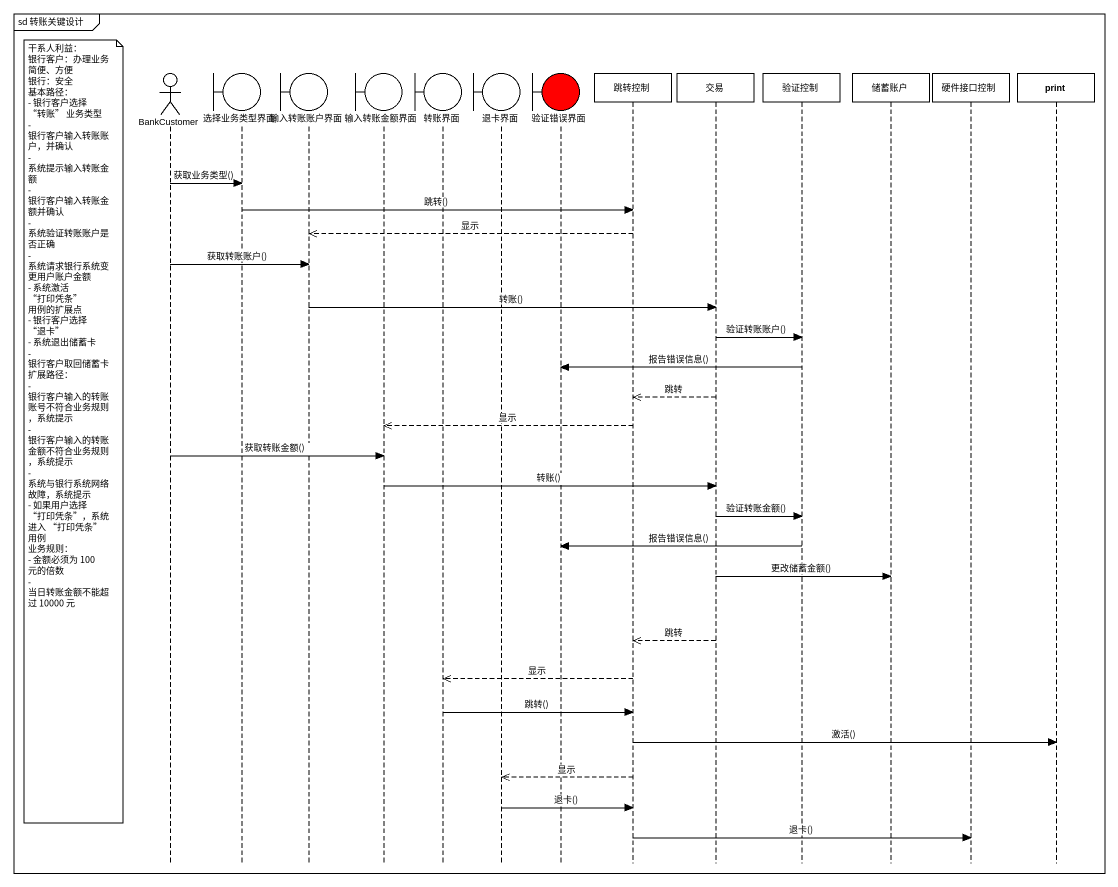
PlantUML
@startuml
mainframe sd 转账关键设计
hide footbox
actor BankCustomer
boundary 选择业务类型界面
boundary 输入转账账户界面
boundary 输入转账金额界面
boundary 转账界面
boundary 退卡界面
boundary 验证错误界面 #FF0000
participant 跳转控制
participant 交易
participant 验证控制
participant 储蓄账户
participant 硬件接口控制
participant print

BankCustomer -> 选择业务类型界面 : 获取业务类型()
选择业务类型界面 -> 跳转控制 : 跳转()
跳转控制 -->> 输入转账账户界面 : 显示
BankCustomer -> 输入转账账户界面 : 获取转账账户()
输入转账账户界面 -> 交易 : 转账()
交易 -> 验证控制 : 验证转账账户()
验证控制 -> 验证错误界面 : 报告错误信息()
交易 -->> 跳转控制 : 跳转
跳转控制 -->> 输入转账金额界面 : 显示
note left of BankCustomer
  干系人利益：
  银行客户：办理业务简便、方便
  银行：安全
  基本路径：
  - 银行客户选择 “转账” 业务类型
  - 银行客户输入转账账户，并确认
  - 系统提示输入转账金额
  - 银行客户输入转账金额并确认
  - 系统验证转账账户是否正确
  - 系统请求银行系统变更用户账户金额
  - 系统激活 “打印凭条” 用例的扩展点
  - 银行客户选择 “退卡”
  - 系统退出储蓄卡
  - 银行客户取回储蓄卡
  扩展路径：
  - 银行客户输入的转账账号不符合业务规则，系统提示
  - 银行客户输入的转账金额不符合业务规则，系统提示
  - 系统与银行系统网络故障，系统提示
  - 如果用户选择 “打印凭条”，系统进入 “打印凭条” 用例
  业务规则：
  - 金额必须为 100 元的倍数
  - 当日转账金额不能超过 10000 元
end note
BankCustomer -> 输入转账金额界面 : 获取转账金额()
输入转账金额界面 -> 交易 : 转账()
交易 -> 验证控制 : 验证转账金额()
验证控制 -> 验证错误界面 : 报告错误信息()
交易 -> 储蓄账户 : 更改储蓄金额()
交易 -->> 跳转控制 : 跳转
跳转控制 -->> 转账界面 : 显示
转账界面 -> 跳转控制 : 跳转()
跳转控制 -> print : 激活()
跳转控制 -->> 退卡界面 : 显示
退卡界面 -> 跳转控制 : 退卡()
跳转控制 -> 硬件接口控制 : 退卡()
@enduml
